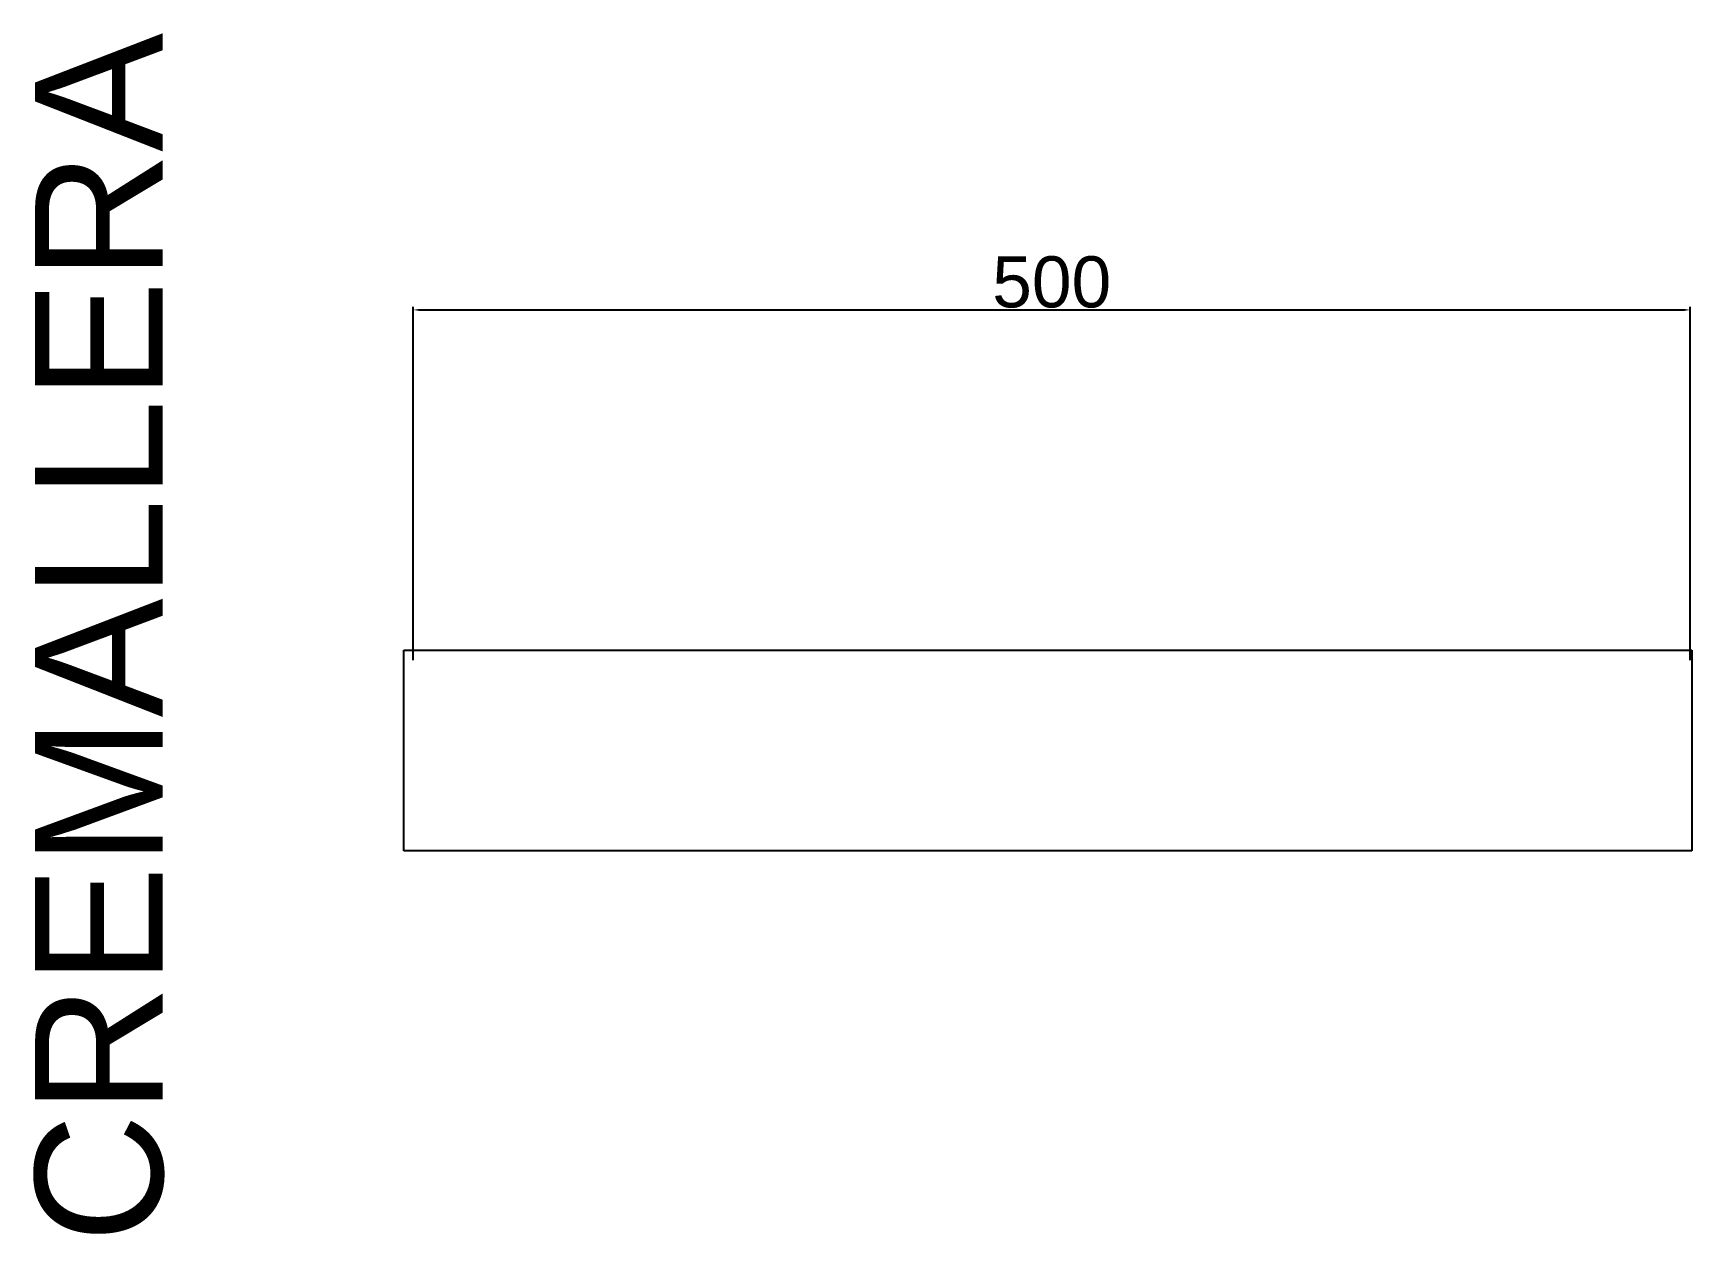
# Model space of a CAD drawing. Header units: millimetres. Extents: x 4 to 2684, y 338 to 1699.
# Drawn here: x 2035 to 2684, y 1085 to 1554 of the extents above; entities that cross this region are included whole.
import ezdxf

# ---------------------------------------------------------------- set-up
doc = ezdxf.new("R2010")
doc.units = ezdxf.units.MM
doc.layers.add('Layer1', color=160, linetype='Continuous')
doc.layers.add('Layer2', color=251, linetype='Continuous')
doc.styles.get("Standard").update_dxf_attribs({"font": 'arial.ttf'})
doc.dimstyles.new('ISO-25', dxfattribs={"dimtxt": 2.5, "dimasz": 2.5, "dimexe": 1.25, "dimexo": 0.625, "dimtad": 1, "dimtxsty": 'Standard', "dimcen": 2.5, "dimadec": 0, "dimazin": 0, "dimtfac": 1, "dimtmove": 0, "dimatfit": 3, "dimfxl": 1, "dimarcsym": 0})
picture_1 = doc.add_image_def('image1.png', size_in_pixel=(122, 783))

# ---------------------------------------------------------------- blocks, each defined once
blk = doc.blocks.new('*D44')
at = {"layer": 'Defpoints', "color": 0, "transparency": 16777216}
for p in [(2683.64, 1446.05), (2183.64, 1308.39), (2683.64, 1308.39)]:
    blk.add_point(p, dxfattribs=at)
at = {"layer": 'Layer1', "color": 0, "lineweight": -2, "transparency": 16777216}
for p, q in [((2183.64, 1309.02), (2183.64, 1447.3)), ((2186.14, 1446.05), (2681.14, 1446.05)), ((2683.64, 1309.02), (2683.64, 1447.3))]:
    blk.add_line(p, q, dxfattribs=at)
at = {"layer": 'Layer1', "color": 0, "transparency": 16777216}
for points in [[(2186.14, 1446.47), (2186.14, 1445.64), (2183.64, 1446.05)], [(2681.14, 1446.47), (2681.14, 1445.64), (2683.64, 1446.05)]]:
    blk.add_solid(points, dxfattribs=at)
at = {"layer": 'Layer1', "color": 0, "transparency": 16777216, "insert": (2433.64, 1456.89), "char_height": 2.5, "attachment_point": 5}
blk.add_mtext('{\\H8x;500}', dxfattribs=at)

msp = doc.modelspace()

# ---------------------------------------------------------------- texts
at = {"layer": 'Layer2', "insert": (2035.635, 1080.967), "char_height": 50, "attachment_point": 1, "rotation": 90}
msp.add_mtext_dynamic_manual_height_columns('CREMALLERA', width=383.0387, gutter_width=12.5, heights=[0], dxfattribs=at)

# ---------------------------------------------------------------- dimensions: what is measured, and where the dimension line sits
at = {"layer": 'Layer1'}
dim = msp.add_linear_dim(base=(2683.637, 1446.054), p1=(2183.637, 1308.395), p2=(2683.637, 1308.395), text='{\\H8x;<>}', dimstyle='ISO-25', dxfattribs=at)
dim.commit()
dim.dimension.update_dxf_attribs({"geometry": '*D44', "text_midpoint": (2433.637, 1456.89)})

# ---------------------------------------------------------------- pictures from other files: only their frames are drawn
at = {"layer": 'Layer2'}
image = msp.add_image(picture_1, insert=(2684.238, 1234.369), size_in_units=(78.565, 504.231), rotation=90, dxfattribs=at)
image.dxf.flags = 15

doc.saveas('drawing.dxf')
